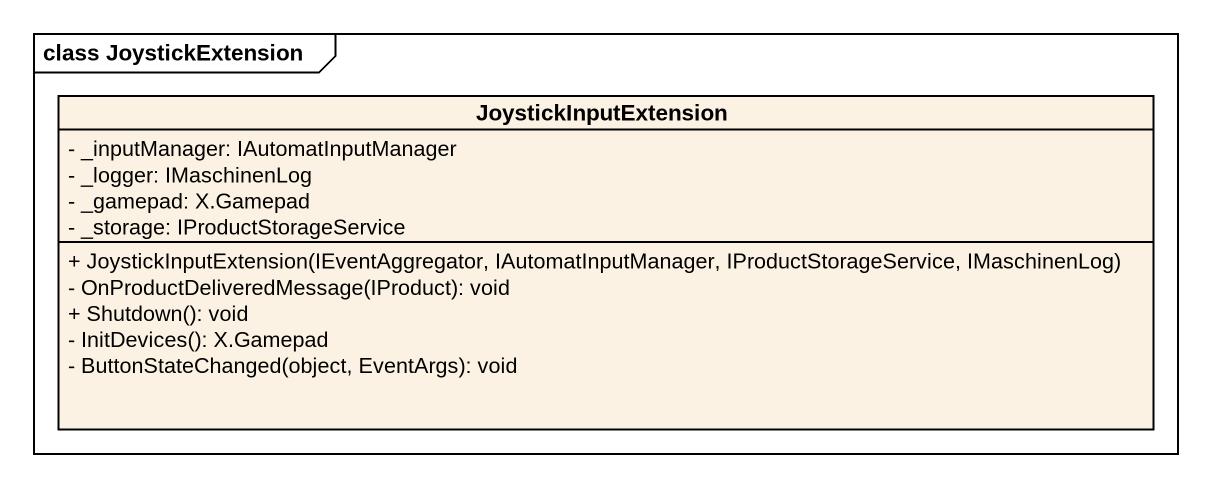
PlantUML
@startuml
mainframe class JoystickExtension
hide circle
hide empty members
skinparam classAttributeIconSize 0
class JoystickInputExtension {
  - _inputManager: IAutomatInputManager
  - _logger: IMaschinenLog
  - _gamepad: X.Gamepad
  - _storage: IProductStorageService
  + JoystickInputExtension(IEventAggregator, IAutomatInputManager, IProductStorageService, IMaschinenLog)
  - OnProductDeliveredMessage(IProduct): void
  + Shutdown(): void
  - InitDevices(): X.Gamepad
  - ButtonStateChanged(object, EventArgs): void
}
@enduml
